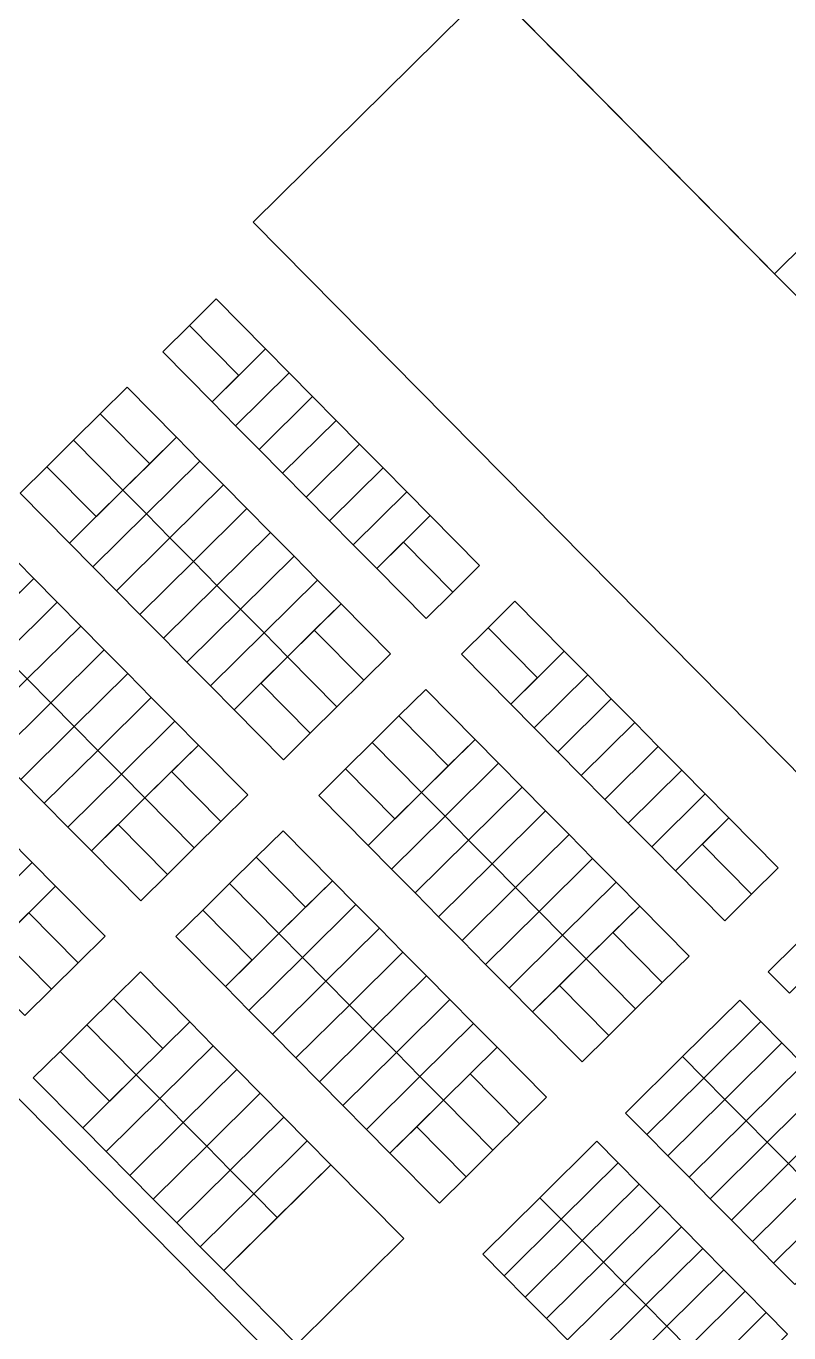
# Model space of a CAD drawing. Header units: metres. Extents: x 5590187 to 5598444, y 6961268 to 6971080.
# Drawn here: x 5594153.3 to 5594381.4, y 6968818.5 to 6969208.9 of the extents above; entities that cross this region are included whole.
import ezdxf

# ---------------------------------------------------------------- set-up
doc = ezdxf.new("R2010")
doc.units = ezdxf.units.M
doc.layers.add('zz_catastro_fontana', color=7, linetype='Continuous')

msp = doc.modelspace()

# ---------------------------------------------------------------- linework, layer by layer
at = {"layer": 'zz_catastro_fontana'}
for points in [[(5594797.01, 6969371.63), (5594669.02, 6969245.06), (5594656.37, 6969257.86), (5594641.43, 6969243.1), (5594564.79, 6969320.6), (5594377.08, 6969134.97), (5594277.3, 6969235.86), (5594282.63, 6969242.42), (5594267.73, 6969257.48), (5594477.76, 6969465.19), (5594593.79, 6969347.87), (5594708.41, 6969461.22), (5594797.01, 6969371.63)], [(5594466.38, 6969044.67), (5594395.27, 6968974.35), (5594221.24, 6969150.33), (5594292.35, 6969220.65), (5594466.38, 6969044.67)], [(5594202.16, 6969119.5), (5594210.16, 6969127.41), (5594224.92, 6969112.48), (5594216.92, 6969104.57), (5594202.16, 6969119.5)], [(5594194.16, 6969111.59), (5594202.16, 6969119.5), (5594216.92, 6969104.57), (5594208.92, 6969096.66), (5594194.16, 6969111.59)], [(5594208.92, 6969096.66), (5594224.92, 6969112.48), (5594231.95, 6969105.37), (5594215.95, 6969089.55), (5594208.92, 6969096.66)], [(5594215.95, 6969089.55), (5594231.95, 6969105.37), (5594238.98, 6969098.26), (5594222.99, 6969082.44), (5594215.95, 6969089.55)], [(5594175.49, 6969093.13), (5594183.49, 6969101.04), (5594198.26, 6969086.11), (5594190.26, 6969078.2), (5594175.49, 6969093.13)], [(5594222.99, 6969082.44), (5594238.98, 6969098.26), (5594246.02, 6969091.15), (5594230.02, 6969075.33), (5594222.99, 6969082.44)], [(5594167.49, 6969085.22), (5594175.49, 6969093.13), (5594190.26, 6969078.2), (5594182.26, 6969070.29), (5594167.49, 6969085.22)], [(5594230.02, 6969075.33), (5594246.02, 6969091.15), (5594253.05, 6969084.04), (5594237.05, 6969068.22), (5594230.02, 6969075.33)], [(5594159.49, 6969077.31), (5594167.49, 6969085.22), (5594182.26, 6969070.29), (5594174.26, 6969062.38), (5594159.49, 6969077.31)], [(5594182.26, 6969070.29), (5594198.26, 6969086.11), (5594205.29, 6969079), (5594189.29, 6969063.18), (5594182.26, 6969070.29)], [(5594237.05, 6969068.22), (5594253.05, 6969084.04), (5594260.08, 6969076.93), (5594244.08, 6969061.11), (5594237.05, 6969068.22)], [(5594151.49, 6969069.4), (5594159.49, 6969077.31), (5594174.26, 6969062.38), (5594166.26, 6969054.47), (5594151.49, 6969069.4)], [(5594189.29, 6969063.18), (5594205.29, 6969079), (5594212.32, 6969071.89), (5594196.32, 6969056.07), (5594189.29, 6969063.18)], [(5594244.08, 6969061.11), (5594260.08, 6969076.93), (5594267.11, 6969069.82), (5594251.11, 6969054), (5594244.08, 6969061.11)], [(5594166.26, 6969054.47), (5594182.26, 6969070.29), (5594189.29, 6969063.18), (5594173.29, 6969047.36), (5594166.26, 6969054.47)], [(5594196.32, 6969056.07), (5594212.32, 6969071.89), (5594219.35, 6969064.78), (5594203.35, 6969048.96), (5594196.32, 6969056.07)], [(5594251.11, 6969054), (5594267.11, 6969069.82), (5594274.14, 6969062.71), (5594258.14, 6969046.89), (5594251.11, 6969054)], [(5594203.35, 6969048.96), (5594219.35, 6969064.78), (5594226.38, 6969057.67), (5594210.39, 6969041.85), (5594203.35, 6969048.96)], [(5594173.29, 6969047.36), (5594189.29, 6969063.18), (5594196.32, 6969056.07), (5594180.32, 6969040.25), (5594173.29, 6969047.36)], [(5594266.14, 6969054.8), (5594274.14, 6969062.71), (5594288.91, 6969047.78), (5594280.91, 6969039.86), (5594266.14, 6969054.8)], [(5594132.83, 6969050.94), (5594140.83, 6969058.85), (5594155.6, 6969043.92), (5594147.6, 6969036.01), (5594132.83, 6969050.94)], [(5594210.39, 6969041.85), (5594226.38, 6969057.67), (5594233.42, 6969050.56), (5594217.42, 6969034.74), (5594210.39, 6969041.85)], [(5594180.32, 6969040.25), (5594196.32, 6969056.07), (5594203.35, 6969048.96), (5594187.36, 6969033.14), (5594180.32, 6969040.25)], [(5594258.14, 6969046.89), (5594266.14, 6969054.8), (5594280.91, 6969039.86), (5594272.91, 6969031.95), (5594258.14, 6969046.89)], [(5594187.36, 6969033.14), (5594203.35, 6969048.96), (5594210.39, 6969041.85), (5594194.39, 6969026.03), (5594187.36, 6969033.14)], [(5594217.42, 6969034.74), (5594233.42, 6969050.56), (5594240.45, 6969043.45), (5594224.45, 6969027.63), (5594217.42, 6969034.74)], [(5594139.6, 6969028.1), (5594155.6, 6969043.92), (5594162.63, 6969036.81), (5594146.63, 6969020.99), (5594139.6, 6969028.1)], [(5594194.39, 6969026.03), (5594210.39, 6969041.85), (5594217.42, 6969034.74), (5594201.42, 6969018.92), (5594194.39, 6969026.03)], [(5594224.45, 6969027.63), (5594240.45, 6969043.45), (5594247.48, 6969036.34), (5594231.48, 6969020.52), (5594224.45, 6969027.63)], [(5594146.63, 6969020.99), (5594162.63, 6969036.81), (5594169.66, 6969029.7), (5594153.66, 6969013.88), (5594146.63, 6969020.99)], [(5594201.42, 6969018.92), (5594217.42, 6969034.74), (5594224.45, 6969027.63), (5594208.45, 6969011.81), (5594201.42, 6969018.92)], [(5594239.48, 6969028.43), (5594247.48, 6969036.34), (5594262.24, 6969021.41), (5594254.25, 6969013.5), (5594239.48, 6969028.43)], [(5594291.46, 6969029.2), (5594299.46, 6969037.11), (5594314.22, 6969022.18), (5594306.22, 6969014.27), (5594291.46, 6969029.2)], [(5594153.66, 6969013.88), (5594169.66, 6969029.7), (5594176.69, 6969022.59), (5594160.69, 6969006.77), (5594153.66, 6969013.88)], [(5594208.45, 6969011.81), (5594224.45, 6969027.63), (5594231.48, 6969020.52), (5594215.48, 6969004.7), (5594208.45, 6969011.81)], [(5594231.48, 6969020.52), (5594239.48, 6969028.43), (5594254.25, 6969013.5), (5594246.25, 6969005.59), (5594231.48, 6969020.52)], [(5594283.46, 6969021.29), (5594291.46, 6969029.2), (5594306.22, 6969014.27), (5594298.22, 6969006.36), (5594283.46, 6969021.29)], [(5594160.69, 6969006.77), (5594176.69, 6969022.59), (5594183.72, 6969015.48), (5594167.72, 6968999.66), (5594160.69, 6969006.77)], [(5594298.22, 6969006.36), (5594314.22, 6969022.18), (5594321.25, 6969015.07), (5594305.26, 6968999.25), (5594298.22, 6969006.36)], [(5594130.63, 6969005.17), (5594146.63, 6969020.99), (5594153.66, 6969013.88), (5594137.66, 6968998.06), (5594130.63, 6969005.17)], [(5594223.48, 6969012.61), (5594231.48, 6969020.52), (5594246.25, 6969005.59), (5594238.25, 6968997.68), (5594223.48, 6969012.61)], [(5594137.66, 6968998.06), (5594153.66, 6969013.88), (5594160.69, 6969006.77), (5594144.69, 6968990.95), (5594137.66, 6968998.06)], [(5594167.72, 6968999.66), (5594183.72, 6969015.48), (5594190.75, 6969008.37), (5594174.76, 6968992.55), (5594167.72, 6968999.66)], [(5594305.26, 6968999.25), (5594321.25, 6969015.07), (5594328.29, 6969007.96), (5594312.29, 6968992.14), (5594305.26, 6968999.25)], [(5594215.48, 6969004.7), (5594223.48, 6969012.61), (5594238.25, 6968997.68), (5594230.25, 6968989.76), (5594215.48, 6969004.7)], [(5594264.79, 6969002.83), (5594272.79, 6969010.74), (5594287.56, 6968995.81), (5594279.56, 6968987.9), (5594264.79, 6969002.83)], [(5594144.69, 6968990.95), (5594160.69, 6969006.77), (5594167.72, 6968999.66), (5594151.73, 6968983.84), (5594144.69, 6968990.95)], [(5594174.76, 6968992.55), (5594190.75, 6969008.37), (5594197.78, 6969001.26), (5594181.79, 6968985.44), (5594174.76, 6968992.55)], [(5594312.29, 6968992.14), (5594328.29, 6969007.96), (5594335.32, 6969000.85), (5594319.32, 6968985.03), (5594312.29, 6968992.14)], [(5593926.51, 6968936.39), (5594037.99, 6969002.86), (5594228.89, 6968809.81), (5594146.41, 6968728.24), (5594139.38, 6968735.35), (5594096.72, 6968693.17), (5593947.1, 6968844.46), (5593982.65, 6968879.62), (5593926.51, 6968936.39)], [(5594256.79, 6968994.92), (5594264.79, 6969002.83), (5594279.56, 6968987.9), (5594271.56, 6968979.99), (5594256.79, 6968994.92)], [(5594151.73, 6968983.84), (5594167.72, 6968999.66), (5594174.76, 6968992.55), (5594158.76, 6968976.73), (5594151.73, 6968983.84)], [(5594181.79, 6968985.44), (5594197.78, 6969001.26), (5594204.82, 6968994.15), (5594188.82, 6968978.33), (5594181.79, 6968985.44)], [(5594319.32, 6968985.03), (5594335.32, 6969000.85), (5594342.35, 6968993.74), (5594326.35, 6968977.92), (5594319.32, 6968985.03)], [(5594248.79, 6968987.01), (5594256.79, 6968994.92), (5594271.56, 6968979.99), (5594263.56, 6968972.08), (5594248.79, 6968987.01)], [(5594271.56, 6968979.99), (5594287.56, 6968995.81), (5594294.59, 6968988.7), (5594278.59, 6968972.88), (5594271.56, 6968979.99)], [(5594158.76, 6968976.73), (5594174.76, 6968992.55), (5594181.79, 6968985.44), (5594165.79, 6968969.62), (5594158.76, 6968976.73)], [(5594196.82, 6968986.24), (5594204.82, 6968994.15), (5594219.58, 6968979.22), (5594211.58, 6968971.31), (5594196.82, 6968986.24)], [(5594326.35, 6968977.92), (5594342.35, 6968993.74), (5594349.38, 6968986.63), (5594333.38, 6968970.81), (5594326.35, 6968977.92)], [(5594240.8, 6968979.1), (5594248.79, 6968987.01), (5594263.56, 6968972.08), (5594255.56, 6968964.17), (5594240.8, 6968979.1)], [(5594278.59, 6968972.88), (5594294.59, 6968988.7), (5594301.62, 6968981.59), (5594285.62, 6968965.77), (5594278.59, 6968972.88)], [(5594333.38, 6968970.81), (5594349.38, 6968986.63), (5594356.41, 6968979.52), (5594340.41, 6968963.69), (5594333.38, 6968970.81)], [(5594165.79, 6968969.62), (5594181.79, 6968985.44), (5594188.82, 6968978.33), (5594172.82, 6968962.51), (5594165.79, 6968969.62)], [(5594188.82, 6968978.33), (5594196.82, 6968986.24), (5594211.58, 6968971.31), (5594203.58, 6968963.4), (5594188.82, 6968978.33)], [(5594255.56, 6968964.17), (5594271.56, 6968979.99), (5594278.59, 6968972.88), (5594262.59, 6968957.06), (5594255.56, 6968964.17)], [(5594285.62, 6968965.77), (5594301.62, 6968981.59), (5594308.65, 6968974.48), (5594292.65, 6968958.66), (5594285.62, 6968965.77)], [(5594340.41, 6968963.69), (5594356.41, 6968979.52), (5594363.44, 6968972.41), (5594347.45, 6968956.58), (5594340.41, 6968963.69)], [(5594180.82, 6968970.42), (5594188.82, 6968978.33), (5594203.58, 6968963.4), (5594195.59, 6968955.49), (5594180.82, 6968970.42)], [(5594262.59, 6968957.06), (5594278.59, 6968972.88), (5594285.62, 6968965.77), (5594269.63, 6968949.95), (5594262.59, 6968957.06)], [(5594292.65, 6968958.66), (5594308.65, 6968974.48), (5594315.68, 6968967.37), (5594299.69, 6968951.55), (5594292.65, 6968958.66)], [(5594355.44, 6968964.49), (5594363.44, 6968972.41), (5594378.21, 6968957.47), (5594370.21, 6968949.56), (5594355.44, 6968964.49)], [(5594172.82, 6968962.51), (5594180.82, 6968970.42), (5594195.59, 6968955.49), (5594187.59, 6968947.58), (5594172.82, 6968962.51)], [(5594222.13, 6968960.64), (5594230.13, 6968968.55), (5594244.9, 6968953.62), (5594236.9, 6968945.71), (5594222.13, 6968960.64)], [(5594299.69, 6968951.55), (5594315.68, 6968967.37), (5594322.72, 6968960.26), (5594306.72, 6968944.44), (5594299.69, 6968951.55)], [(5594132.09, 6968950.36), (5594148.09, 6968966.18), (5594155.12, 6968959.07), (5594139.12, 6968943.25), (5594132.09, 6968950.36)], [(5594269.63, 6968949.95), (5594285.62, 6968965.77), (5594292.65, 6968958.66), (5594276.66, 6968942.84), (5594269.63, 6968949.95)], [(5594347.45, 6968956.58), (5594355.44, 6968964.49), (5594370.21, 6968949.56), (5594362.21, 6968941.65), (5594347.45, 6968956.58)], [(5594214.13, 6968952.73), (5594222.13, 6968960.64), (5594236.9, 6968945.71), (5594228.9, 6968937.8), (5594214.13, 6968952.73)], [(5594306.72, 6968944.44), (5594322.72, 6968960.26), (5594329.75, 6968953.15), (5594313.75, 6968937.33), (5594306.72, 6968944.44)], [(5594139.12, 6968943.25), (5594155.12, 6968959.07), (5594162.15, 6968951.96), (5594146.16, 6968936.14), (5594139.12, 6968943.25)], [(5594276.66, 6968942.84), (5594292.65, 6968958.66), (5594299.69, 6968951.55), (5594283.69, 6968935.73), (5594276.66, 6968942.84)], [(5594154.16, 6968944.05), (5594162.15, 6968951.96), (5594176.92, 6968937.03), (5594168.92, 6968929.12), (5594154.16, 6968944.05)], [(5594206.13, 6968944.82), (5594214.13, 6968952.73), (5594228.9, 6968937.8), (5594220.9, 6968929.89), (5594206.13, 6968944.82)], [(5594228.9, 6968937.8), (5594244.9, 6968953.62), (5594251.93, 6968946.51), (5594235.93, 6968930.69), (5594228.9, 6968937.8)], [(5594283.69, 6968935.73), (5594299.69, 6968951.55), (5594306.72, 6968944.44), (5594290.72, 6968928.62), (5594283.69, 6968935.73)], [(5594313.75, 6968937.33), (5594329.75, 6968953.15), (5594336.78, 6968946.04), (5594320.78, 6968930.22), (5594313.75, 6968937.33)], [(5594146.16, 6968936.14), (5594154.16, 6968944.05), (5594168.92, 6968929.12), (5594160.92, 6968921.21), (5594146.16, 6968936.14)], [(5594198.13, 6968936.91), (5594206.13, 6968944.82), (5594220.9, 6968929.89), (5594212.9, 6968921.98), (5594198.13, 6968936.91)], [(5594235.93, 6968930.69), (5594251.93, 6968946.51), (5594258.96, 6968939.4), (5594242.96, 6968923.58), (5594235.93, 6968930.69)], [(5594290.72, 6968928.62), (5594306.72, 6968944.44), (5594313.75, 6968937.33), (5594297.75, 6968921.51), (5594290.72, 6968928.62)], [(5594328.78, 6968938.13), (5594336.78, 6968946.04), (5594351.55, 6968931.11), (5594343.55, 6968923.19), (5594328.78, 6968938.13)], [(5594375.21, 6968926.38), (5594392.27, 6968943.25), (5594398.6, 6968936.85), (5594381.54, 6968919.98), (5594375.21, 6968926.38)], [(5594138.16, 6968928.23), (5594146.16, 6968936.14), (5594160.92, 6968921.21), (5594152.92, 6968913.3), (5594138.16, 6968928.23)], [(5594212.9, 6968921.98), (5594228.9, 6968937.8), (5594235.93, 6968930.69), (5594219.93, 6968914.87), (5594212.9, 6968921.98)], [(5594242.96, 6968923.58), (5594258.96, 6968939.4), (5594265.99, 6968932.29), (5594249.99, 6968916.47), (5594242.96, 6968923.58)], [(5594297.75, 6968921.51), (5594313.75, 6968937.33), (5594320.78, 6968930.22), (5594304.78, 6968914.39), (5594297.75, 6968921.51)], [(5594320.78, 6968930.22), (5594328.78, 6968938.13), (5594343.55, 6968923.19), (5594335.55, 6968915.28), (5594320.78, 6968930.22)], [(5594249.99, 6968916.47), (5594265.99, 6968932.29), (5594273.02, 6968925.18), (5594257.02, 6968909.36), (5594249.99, 6968916.47)], [(5594219.93, 6968914.87), (5594235.93, 6968930.69), (5594242.96, 6968923.58), (5594226.96, 6968907.76), (5594219.93, 6968914.87)], [(5594312.78, 6968922.31), (5594320.78, 6968930.22), (5594335.55, 6968915.28), (5594327.55, 6968907.37), (5594312.78, 6968922.31)], [(5594179.47, 6968918.45), (5594187.47, 6968926.36), (5594202.23, 6968911.43), (5594194.24, 6968903.52), (5594179.47, 6968918.45)], [(5594257.02, 6968909.36), (5594273.02, 6968925.18), (5594280.05, 6968918.07), (5594264.06, 6968902.25), (5594257.02, 6968909.36)], [(5594226.96, 6968907.76), (5594242.96, 6968923.58), (5594249.99, 6968916.47), (5594233.99, 6968900.65), (5594226.96, 6968907.76)], [(5594304.78, 6968914.39), (5594312.78, 6968922.31), (5594327.55, 6968907.37), (5594319.55, 6968899.46), (5594304.78, 6968914.39)], [(5594171.47, 6968910.54), (5594179.47, 6968918.45), (5594194.24, 6968903.52), (5594186.24, 6968895.61), (5594171.47, 6968910.54)], [(5594233.99, 6968900.65), (5594249.99, 6968916.47), (5594257.02, 6968909.36), (5594241.03, 6968893.54), (5594233.99, 6968900.65)], [(5594264.06, 6968902.25), (5594280.05, 6968918.07), (5594287.09, 6968910.96), (5594271.09, 6968895.14), (5594264.06, 6968902.25)], [(5594349.61, 6968901.06), (5594366.68, 6968917.94), (5594373, 6968911.54), (5594355.94, 6968894.66), (5594349.61, 6968901.06)], [(5594163.47, 6968902.63), (5594171.47, 6968910.54), (5594186.24, 6968895.61), (5594178.24, 6968887.7), (5594163.47, 6968902.63)], [(5594186.24, 6968895.61), (5594202.23, 6968911.43), (5594209.27, 6968904.32), (5594193.27, 6968888.5), (5594186.24, 6968895.61)], [(5594241.03, 6968893.54), (5594257.02, 6968909.36), (5594264.06, 6968902.25), (5594248.06, 6968886.43), (5594241.03, 6968893.54)], [(5594271.09, 6968895.14), (5594287.09, 6968910.96), (5594294.12, 6968903.85), (5594278.12, 6968888.03), (5594271.09, 6968895.14)], [(5594355.94, 6968894.66), (5594373, 6968911.54), (5594379.33, 6968905.14), (5594362.27, 6968888.26), (5594355.94, 6968894.66)], [(5594362.27, 6968888.26), (5594379.33, 6968905.14), (5594385.66, 6968898.74), (5594368.6, 6968881.87), (5594362.27, 6968888.26)], [(5594155.47, 6968894.72), (5594163.47, 6968902.63), (5594178.24, 6968887.7), (5594170.24, 6968879.79), (5594155.47, 6968894.72)], [(5594193.27, 6968888.5), (5594209.27, 6968904.32), (5594216.3, 6968897.21), (5594200.3, 6968881.39), (5594193.27, 6968888.5)], [(5594248.06, 6968886.43), (5594264.06, 6968902.25), (5594271.09, 6968895.14), (5594255.09, 6968879.32), (5594248.06, 6968886.43)], [(5594286.12, 6968895.94), (5594294.12, 6968903.85), (5594308.88, 6968888.92), (5594300.88, 6968881.01), (5594286.12, 6968895.94)], [(5594332.55, 6968884.19), (5594349.61, 6968901.06), (5594355.94, 6968894.66), (5594338.87, 6968877.79), (5594332.55, 6968884.19)], [(5594200.3, 6968881.39), (5594216.3, 6968897.21), (5594223.33, 6968890.1), (5594207.33, 6968874.28), (5594200.3, 6968881.39)], [(5594368.6, 6968881.87), (5594385.66, 6968898.74), (5594391.99, 6968892.34), (5594374.92, 6968875.47), (5594368.6, 6968881.87)], [(5594170.24, 6968879.79), (5594186.24, 6968895.61), (5594193.27, 6968888.5), (5594177.27, 6968872.68), (5594170.24, 6968879.79)], [(5594255.09, 6968879.32), (5594271.09, 6968895.14), (5594278.12, 6968888.03), (5594262.12, 6968872.21), (5594255.09, 6968879.32)], [(5594278.12, 6968888.03), (5594286.12, 6968895.94), (5594300.88, 6968881.01), (5594292.89, 6968873.09), (5594278.12, 6968888.03)], [(5594338.87, 6968877.79), (5594355.94, 6968894.66), (5594362.27, 6968888.26), (5594345.2, 6968871.39), (5594338.87, 6968877.79)], [(5594207.33, 6968874.28), (5594223.33, 6968890.1), (5594230.36, 6968882.99), (5594214.36, 6968867.17), (5594207.33, 6968874.28)], [(5594374.92, 6968875.47), (5594391.99, 6968892.34), (5594398.32, 6968885.94), (5594381.25, 6968869.07), (5594374.92, 6968875.47)], [(5594177.27, 6968872.68), (5594193.27, 6968888.5), (5594200.3, 6968881.39), (5594184.3, 6968865.57), (5594177.27, 6968872.68)], [(5594270.12, 6968880.12), (5594278.12, 6968888.03), (5594292.89, 6968873.09), (5594284.89, 6968865.18), (5594270.12, 6968880.12)], [(5594345.2, 6968871.39), (5594362.27, 6968888.26), (5594368.6, 6968881.87), (5594351.53, 6968864.99), (5594345.2, 6968871.39)], [(5594381.25, 6968869.07), (5594398.32, 6968885.94), (5594404.65, 6968879.54), (5594387.58, 6968862.67), (5594381.25, 6968869.07)], [(5594184.3, 6968865.57), (5594200.3, 6968881.39), (5594207.33, 6968874.28), (5594191.33, 6968858.46), (5594184.3, 6968865.57)], [(5594214.36, 6968867.17), (5594230.36, 6968882.99), (5594237.39, 6968875.88), (5594221.39, 6968860.06), (5594214.36, 6968867.17)], [(5594351.53, 6968864.99), (5594368.6, 6968881.87), (5594374.92, 6968875.47), (5594357.86, 6968858.59), (5594351.53, 6968864.99)], [(5594262.12, 6968872.21), (5594270.12, 6968880.12), (5594284.89, 6968865.18), (5594276.89, 6968857.27), (5594262.12, 6968872.21)], [(5594191.33, 6968858.46), (5594207.33, 6968874.28), (5594214.36, 6968867.17), (5594198.36, 6968851.35), (5594191.33, 6968858.46)], [(5594221.39, 6968860.06), (5594237.39, 6968875.88), (5594244.42, 6968868.77), (5594228.43, 6968852.95), (5594221.39, 6968860.06)], [(5594306.95, 6968858.87), (5594324.01, 6968875.75), (5594330.34, 6968869.35), (5594313.28, 6968852.47), (5594306.95, 6968858.87)], [(5594357.86, 6968858.59), (5594374.92, 6968875.47), (5594381.25, 6968869.07), (5594364.19, 6968852.19), (5594357.86, 6968858.59)], [(5594198.36, 6968851.35), (5594214.36, 6968867.17), (5594221.39, 6968860.06), (5594205.4, 6968844.24), (5594198.36, 6968851.35)], [(5594212.43, 6968837.13), (5594244.42, 6968868.77), (5594266.22, 6968846.73), (5594234.22, 6968815.08), (5594212.43, 6968837.13)], [(5594313.28, 6968852.47), (5594330.34, 6968869.35), (5594336.67, 6968862.95), (5594319.61, 6968846.08), (5594313.28, 6968852.47)], [(5594364.19, 6968852.19), (5594381.25, 6968869.07), (5594387.58, 6968862.67), (5594370.52, 6968845.79), (5594364.19, 6968852.19)], [(5594319.61, 6968846.08), (5594336.67, 6968862.95), (5594343, 6968856.55), (5594325.93, 6968839.68), (5594319.61, 6968846.08)], [(5594370.52, 6968845.79), (5594387.58, 6968862.67), (5594393.91, 6968856.27), (5594376.84, 6968839.39), (5594370.52, 6968845.79)], [(5594205.4, 6968844.24), (5594221.39, 6968860.06), (5594228.43, 6968852.95), (5594212.43, 6968837.13), (5594205.4, 6968844.24)], [(5594289.88, 6968842), (5594306.95, 6968858.87), (5594313.28, 6968852.47), (5594296.21, 6968835.6), (5594289.88, 6968842)], [(5594325.93, 6968839.68), (5594343, 6968856.55), (5594349.33, 6968850.15), (5594332.26, 6968833.28), (5594325.93, 6968839.68)], [(5594376.84, 6968839.39), (5594393.91, 6968856.27), (5594400.24, 6968849.87), (5594383.17, 6968832.99), (5594376.84, 6968839.39)], [(5594296.21, 6968835.6), (5594313.28, 6968852.47), (5594319.61, 6968846.08), (5594302.54, 6968829.2), (5594296.21, 6968835.6)], [(5594332.26, 6968833.28), (5594349.33, 6968850.15), (5594355.66, 6968843.75), (5594338.59, 6968826.88), (5594332.26, 6968833.28)], [(5594302.54, 6968829.2), (5594319.61, 6968846.08), (5594325.93, 6968839.68), (5594308.87, 6968822.8), (5594302.54, 6968829.2)], [(5594338.59, 6968826.88), (5594355.66, 6968843.75), (5594361.98, 6968837.35), (5594344.92, 6968820.48), (5594338.59, 6968826.88)], [(5594308.87, 6968822.8), (5594325.93, 6968839.68), (5594332.26, 6968833.28), (5594315.2, 6968816.4), (5594308.87, 6968822.8)], [(5594344.92, 6968820.48), (5594361.98, 6968837.35), (5594368.31, 6968830.95), (5594351.25, 6968814.08), (5594344.92, 6968820.48)], [(5594315.2, 6968816.4), (5594332.26, 6968833.28), (5594338.59, 6968826.88), (5594321.53, 6968810), (5594315.2, 6968816.4)], [(5594351.25, 6968814.08), (5594368.31, 6968830.95), (5594374.64, 6968824.56), (5594357.58, 6968807.68), (5594351.25, 6968814.08)], [(5594321.53, 6968810), (5594338.59, 6968826.88), (5594344.92, 6968820.48), (5594327.85, 6968803.6), (5594321.53, 6968810)], [(5594357.58, 6968807.68), (5594374.64, 6968824.56), (5594380.97, 6968818.16), (5594363.9, 6968801.28), (5594357.58, 6968807.68)], [(5594327.85, 6968803.6), (5594344.92, 6968820.48), (5594351.25, 6968814.08), (5594334.18, 6968797.2), (5594327.85, 6968803.6)]]:
    msp.add_lwpolyline(points, close=True, dxfattribs=at)

doc.saveas('drawing.dxf')
